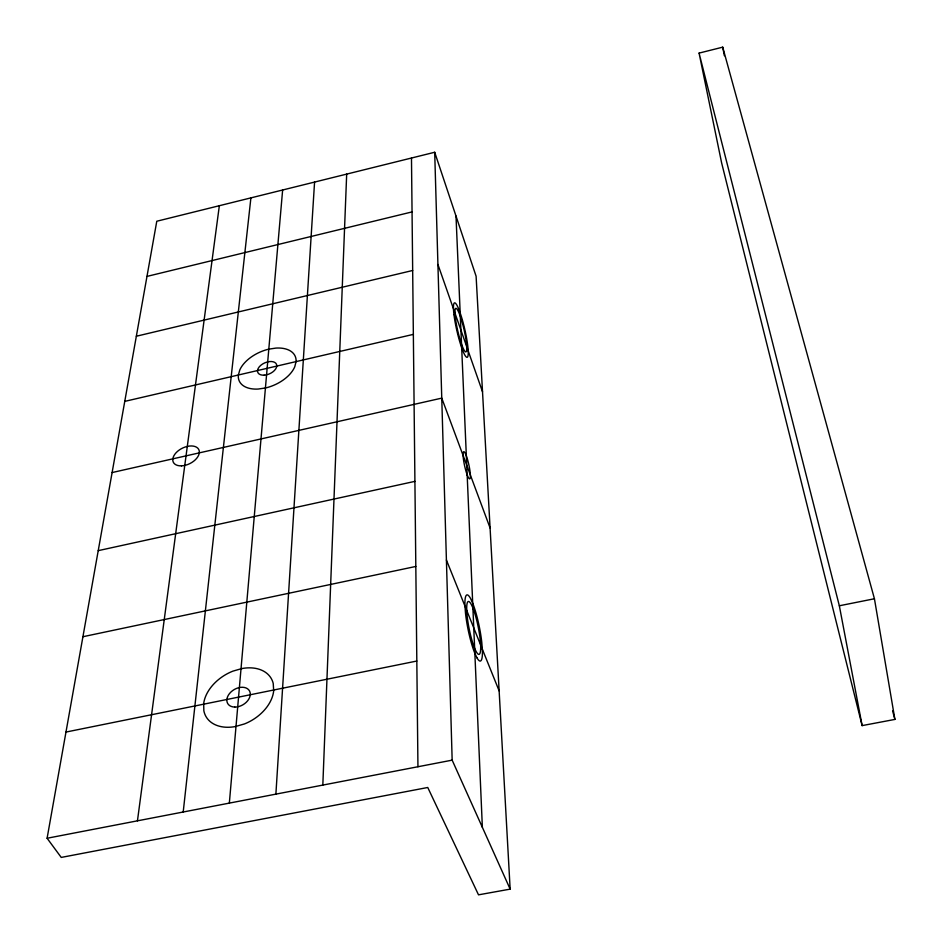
<?xml version="1.0" encoding="UTF-8"?>
<svg xmlns="http://www.w3.org/2000/svg" width="942" height="942" viewBox="0 0 942 942"><rect width="100%" height="100%" fill="white"/><g stroke="black" fill="none" stroke-linecap="round" stroke-linejoin="round"><path stroke-width="1.41" d="M322.823 785.086L346.68 174.105M275.888 794.13L314.569 182.077M229.342 803.114L282.635 190.001M183.207 812.004L250.902 197.879M137.45 820.835L219.345 205.721M47.1 838.25L156.784 221.24L434.698 152.263L476.099 276.218L510.152 889.13L478.512 894.841L427.75 787.488L61.23 857.42L47.1 838.25L452.16 760.147L510.152 889.13M699.07 53.105L722.714 47.159L874.435 598.759L894.9 719.417L862.13 725.611L721.631 162.919L699.07 53.105L839.334 605.777L862.13 725.611M146.976 276.406L412.043 211.915M136.343 336.235L412.667 270.484M124.768 401.374L413.35 334.375M112.11 472.554L441.763 398.125L490.087 527.979M98.227 550.646L414.904 481.362M82.931 636.721L415.811 566.46M65.975 732.064L416.811 661.037M839.334 605.777L874.435 598.759M446.402 560.007L499.13 690.863M437.924 264.466L482.516 391.778M892.616 710.904L894.9 719.417M722.714 47.159L724.386 55.755M455.999 216.024L482.363 827.335M434.698 152.263L452.16 760.147M411.477 158.032L417.942 766.741M296.082 361.481L294.787 366.732A30.58 17.957 -23.8 0 1 265.62 387.951L258.108 389.058A30.58 17.957 -23.8 0 1 238.35 375.128L239.81 369.888A30.58 17.957 -23.8 0 1 268.623 349.188L275.959 348.081A30.58 17.957 -23.8 0 1 296.082 361.481M241.906 668.549L232.874 671.151A37.774 26.329 -30.6 0 0 203.684 703.462L203.849 710.786A37.774 26.329 -30.6 0 0 235.1 726.612L244.425 723.951A37.774 26.329 -30.6 0 0 273.686 690.733L273.227 683.468A37.774 26.329 -30.6 0 0 241.906 668.549M477.029 657.916L474.792 653.171A33.735 5.77 78.6 0 1 465.489 613.089L464.948 605.859A33.735 5.77 78.6 0 1 470.564 598.5L472.754 603.327A33.735 5.77 78.6 0 1 481.774 642.244L482.351 649.391A33.735 5.77 78.6 0 1 477.029 657.916M462.157 345.855L460.614 341.381A22.337 3.203 77 0 1 455.08 314.781L454.962 311.284A22.337 3.203 77 0 1 459.696 314.64L461.215 319.091A22.337 3.203 77 0 1 466.643 345.161L466.785 348.705A22.337 3.203 77 0 1 462.157 345.855M467.279 475.098L466.314 472.307A13.918 2.19 77.6 0 1 463.099 455.751L463.087 453.549A13.918 2.19 77.6 0 1 466.219 455.539L467.173 458.318A13.918 2.19 77.6 0 1 470.352 474.674L470.376 476.887A13.918 2.19 77.6 0 1 467.279 475.098M453.973 314.652A27.93 4.003 77 0 0 466.655 357.242A27.93 4.003 77 0 0 461.921 318.42A27.93 4.003 77 0 0 453.973 314.652M181.476 465.854A14.224 8.572 -26.5 0 0 199.151 450.512A14.224 8.572 -26.5 0 0 177.52 451.359A14.224 8.572 -26.5 0 0 181.476 465.854M466.761 610.981A26.988 4.616 78.6 0 0 478.006 654.031A26.988 4.616 78.6 0 0 476.334 618.847A26.988 4.616 78.6 0 0 466.761 610.981M264.149 375.175A10.197 5.982 -23.8 0 0 276.571 364.495A10.197 5.982 -23.8 0 0 260.71 365.378A10.197 5.982 -23.8 0 0 264.149 375.175M234.793 707.077A12.587 8.772 -30.6 0 0 250.066 692.346A12.587 8.772 -30.6 0 0 230.849 692.087A12.587 8.772 -30.6 0 0 234.793 707.077"/></g></svg>
